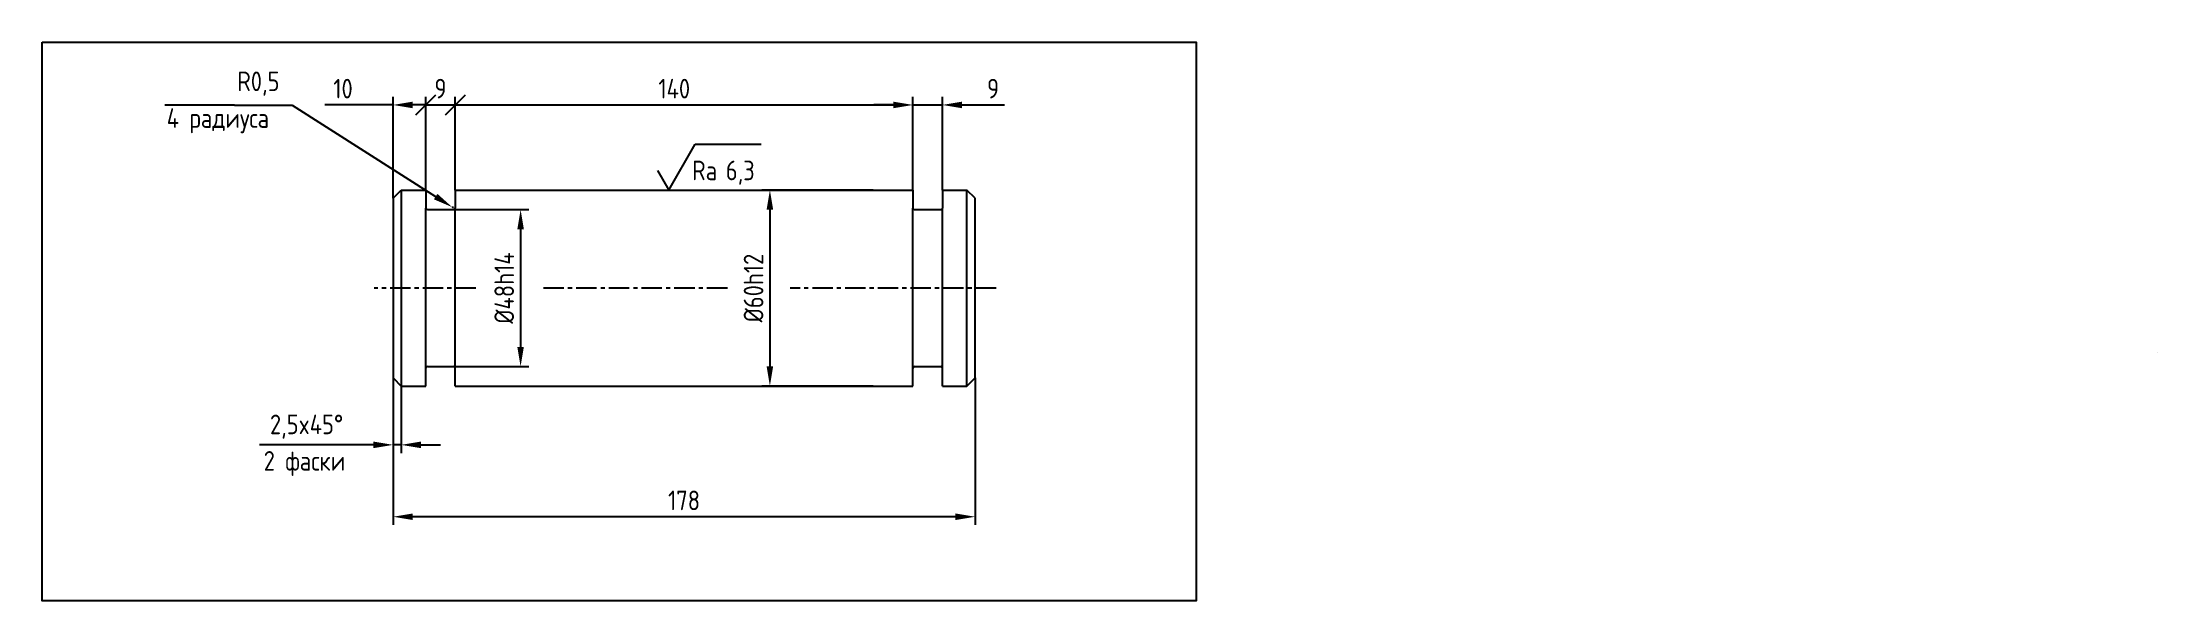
# Model space of a CAD drawing. Header units: millimetres. Extents: x 101 to 1972, y 35 to 910.
# Drawn here: x 1325 to 1972, y 739 to 910 of the extents above; entities outside this region: 1.
# The model-space entities are those that its viewports show. They can reach past a viewport. Long polylines and large blocks are cut down to what shows.
import ezdxf

# ---------------------------------------------------------------- set-up
doc = ezdxf.new("R2010")
doc.units = ezdxf.units.MM
doc.header["$LTSCALE"] = 5
doc.linetypes.add('CENTER', pattern=[2, 1.25, -0.25, 0.25, -0.25])
doc.layers.add('AM_VIEWS', color=1, linetype='Continuous', lineweight=25, plot=False)
for name, color, linetype in [('Cen', 5, 'CENTER'), ('Cont', 6, 'Continuous'), ('Dim', 7, 'Continuous'), ('Text', 3, 'Continuous')]:
    doc.layers.add(name, color=color, linetype=linetype)
doc.styles.add('Style1', font='romans.shx', dxfattribs={"width": 0.8})
doc.dimstyles.new('Lin', dxfattribs={"dimtxt": 3, "dimasz": 3, "dimexe": 1.25, "dimexo": 0, "dimgap": 1, "dimtad": 1, "dimtoh": 1, "dimdec": 3, "dimtxsty": 'Style1', "dimcen": 2.5, "dimclrt": 3, "dimadec": 0, "dimazin": 0, "dimtfac": 1, "dimtdec": 3, "dimtmove": 0, "dimatfit": 3, "dimldrblk": 'DOT', "dimfxl": 1, "dimarcsym": 0})
doc.dimstyles.new('Rad', dxfattribs={"dimtxt": 3, "dimasz": 3, "dimexe": 1.25, "dimexo": 0, "dimgap": 1.5, "dimtad": 1, "dimtoh": 1, "dimtxsty": 'Style1', "dimcen": 2.5, "dimclrt": 3, "dimadec": 0, "dimazin": 0, "dimtfac": 1, "dimtmove": 0, "dimatfit": 3, "dimfxl": 1, "dimarcsym": 0})

# ---------------------------------------------------------------- blocks, each defined once
blk = doc.blocks.new('*D25')
at = {"layer": 'Defpoints', "color": 0, "transparency": 16777216}
for p in [(1431.82, 807.23), (1434.32, 804.73), (1434.32, 786.73)]:
    blk.add_point(p, dxfattribs=at)
at = {"layer": 'Dim', "color": 0, "lineweight": -2, "transparency": 16777216}
for p, q in [((1431.82, 807.23), (1431.82, 784.23)), ((1434.32, 804.73), (1434.32, 784.23)), ((1425.82, 786.73), (1390.91, 786.73)), ((1434.32, 786.73), (1431.82, 786.73)), ((1440.32, 786.73), (1446.32, 786.73))]:
    blk.add_line(p, q, dxfattribs=at)
at = {"layer": 'Dim', "color": 0, "transparency": 16777216}
for points in [[(1425.82, 787.73), (1425.82, 785.73), (1431.82, 786.73)], [(1440.32, 787.73), (1440.32, 785.73), (1434.32, 786.73)]]:
    blk.add_solid(points, dxfattribs=at)
at = {"layer": 'Dim', "color": 3, "transparency": 16777216, "insert": (1405.37, 792.3), "char_height": 6, "attachment_point": 5, "style": 'Style1'}
blk.add_mtext('2,5x45%%d', dxfattribs=at)
blk = doc.blocks.new('_Dot')
at = {"color": 0, "linetype": 'ByBlock', "lineweight": -2}
blk.add_line((-0.5, 0), (-1, 0), dxfattribs=at)
at = {"color": 0, "linetype": 'ByBlock', "const_width": 0.5}
blk.add_lwpolyline([(-0.25, 0, 1), (0.25, 0, 1)], format="xyb", close=True, dxfattribs=at)
blk = doc.blocks.new('*D26')
at = {"layer": 'Defpoints', "color": 0, "transparency": 16777216}
for p in [(1578.61, 864.73), (1547.07, 804.73), (1578.61, 804.73)]:
    blk.add_point(p, dxfattribs=at)
at = {"layer": 'Dim', "color": 0, "lineweight": -2, "transparency": 16777216}
for p, q in [((1578.61, 864.73), (1544.57, 864.73)), ((1547.07, 858.73), (1547.07, 810.73)), ((1578.61, 804.73), (1544.57, 804.73))]:
    blk.add_line(p, q, dxfattribs=at)
at = {"layer": 'Dim', "color": 0, "transparency": 16777216}
for points in [[(1546.07, 858.73), (1548.07, 858.73), (1547.07, 864.73)], [(1546.07, 810.73), (1548.07, 810.73), (1547.07, 804.73)]]:
    blk.add_solid(points, dxfattribs=at)
at = {"layer": 'Dim', "color": 3, "transparency": 16777216, "insert": (1542.07, 834.73), "char_height": 6, "attachment_point": 5, "rotation": 90, "style": 'Style1'}
blk.add_mtext('%%c60h12', dxfattribs=at)
blk = doc.blocks.new('_Oblique')
at = {"color": 0, "linetype": 'ByBlock', "lineweight": -2}
blk.add_line((-0.5, -0.5), (0.5, 0.5), dxfattribs=at)
blk = doc.blocks.new('*D27')
at = {"layer": 'Defpoints', "color": 0, "transparency": 16777216}
for p in [(1450.82, 890.77), (1441.82, 864.73), (1450.82, 864.73)]:
    blk.add_point(p, dxfattribs=at)
at = {"layer": 'Dim', "color": 0, "lineweight": -2, "transparency": 16777216}
for p, q in [((1441.82, 864.73), (1441.82, 893.27)), ((1450.82, 864.73), (1450.82, 893.27)), ((1441.82, 890.77), (1450.82, 890.77))]:
    blk.add_line(p, q, dxfattribs=at)
at = {"layer": 'Dim', "color": 0, "lineweight": -2, "transparency": 16777216, "xscale": 6, "yscale": 6, "zscale": 6, "rotation": 180}
blk.add_blockref('_Oblique', (1441.82, 890.77), dxfattribs=at)
at = {"layer": 'Dim', "color": 0, "lineweight": -2, "transparency": 16777216, "xscale": 6, "yscale": 6, "zscale": 6}
blk.add_blockref('_Oblique', (1450.82, 890.77), dxfattribs=at)
at = {"layer": 'Dim', "color": 3, "transparency": 16777216, "insert": (1446.32, 895.77), "char_height": 6, "attachment_point": 5, "style": 'Style1'}
blk.add_mtext('9', dxfattribs=at)
blk = doc.blocks.new('*D28')
at = {"layer": 'Defpoints', "color": 0, "transparency": 16777216}
for p in [(1449.9, 859.49), (1450.32, 859.23)]:
    blk.add_point(p, dxfattribs=at)
at = {"layer": 'Dim', "color": 0, "lineweight": -2, "transparency": 16777216}
for p, q in [((1383.31, 890.73), (1400.94, 890.73)), ((1400.94, 890.73), (1444.84, 862.72)), ((1450.32, 859.23), (1449.9, 859.49))]:
    blk.add_line(p, q, dxfattribs=at)
at = {"layer": 'Dim', "color": 0, "transparency": 16777216}
blk.add_solid([(1445.38, 863.56), (1444.31, 861.88), (1449.9, 859.49)], dxfattribs=at)
at = {"layer": 'Dim', "color": 3, "transparency": 16777216, "insert": (1390.62, 897.3), "char_height": 6, "attachment_point": 5, "style": 'Style1'}
blk.add_mtext('R0,5', dxfattribs=at)
blk = doc.blocks.new('*D29')
at = {"layer": 'Defpoints', "color": 0, "transparency": 16777216}
for p in [(1446.32, 858.73), (1446.32, 810.73), (1470.82, 810.73)]:
    blk.add_point(p, dxfattribs=at)
at = {"layer": 'Dim', "color": 0, "lineweight": -2, "transparency": 16777216}
for p, q in [((1446.32, 858.73), (1473.32, 858.73)), ((1470.82, 852.73), (1470.82, 816.73)), ((1446.32, 810.73), (1473.32, 810.73))]:
    blk.add_line(p, q, dxfattribs=at)
at = {"layer": 'Dim', "color": 0, "transparency": 16777216}
for points in [[(1469.82, 852.73), (1471.82, 852.73), (1470.82, 858.73)], [(1469.82, 816.73), (1471.82, 816.73), (1470.82, 810.73)]]:
    blk.add_solid(points, dxfattribs=at)
at = {"layer": 'Dim', "color": 3, "transparency": 16777216, "insert": (1465.82, 834.73), "char_height": 6, "attachment_point": 5, "rotation": 90, "style": 'Style1'}
blk.add_mtext('%%c48h14', dxfattribs=at)
blk = doc.blocks.new('*D30')
at = {"layer": 'Defpoints', "color": 0, "transparency": 16777216}
for p in [(1431.82, 807.23), (1609.82, 807.23), (1431.82, 764.73)]:
    blk.add_point(p, dxfattribs=at)
at = {"layer": 'Dim', "color": 0, "lineweight": -2, "transparency": 16777216}
for p, q in [((1431.82, 807.23), (1431.82, 762.23)), ((1609.82, 807.23), (1609.82, 762.23)), ((1603.82, 764.73), (1437.82, 764.73))]:
    blk.add_line(p, q, dxfattribs=at)
at = {"layer": 'Dim', "color": 0, "transparency": 16777216}
for points in [[(1437.82, 765.73), (1437.82, 763.73), (1431.82, 764.73)], [(1603.82, 765.73), (1603.82, 763.73), (1609.82, 764.73)]]:
    blk.add_solid(points, dxfattribs=at)
at = {"layer": 'Dim', "color": 3, "transparency": 16777216, "insert": (1520.82, 769.73), "char_height": 6, "attachment_point": 5, "style": 'Style1'}
blk.add_mtext('178', dxfattribs=at)
blk = doc.blocks.new('*D31')
at = {"layer": 'Defpoints', "color": 0, "transparency": 16777216}
for p in [(1431.82, 890.77), (1431.82, 862.23), (1441.82, 864.73)]:
    blk.add_point(p, dxfattribs=at)
at = {"layer": 'Dim', "color": 0, "lineweight": -2, "transparency": 16777216}
for p, q in [((1431.82, 862.23), (1431.82, 893.27)), ((1441.82, 864.73), (1441.82, 893.27)), ((1431.82, 890.77), (1410.97, 890.77)), ((1441.82, 890.77), (1437.82, 890.77))]:
    blk.add_line(p, q, dxfattribs=at)
at = {"layer": 'Dim', "color": 0, "transparency": 16777216}
blk.add_solid([(1437.82, 891.77), (1437.82, 889.77), (1431.82, 890.77)], dxfattribs=at)
at = {"layer": 'Dim', "color": 0, "lineweight": -2, "transparency": 16777216, "xscale": 6, "yscale": 6, "zscale": 6}
blk.add_blockref('_Oblique', (1441.82, 890.77), dxfattribs=at)
at = {"layer": 'Dim', "color": 3, "transparency": 16777216, "insert": (1416.51, 895.77), "char_height": 6, "attachment_point": 5, "style": 'Style1'}
blk.add_mtext('10', dxfattribs=at)
blk = doc.blocks.new('*D32')
at = {"layer": 'Defpoints', "color": 0, "transparency": 16777216}
for p in [(1590.82, 890.77), (1590.82, 864.73), (1599.82, 864.73)]:
    blk.add_point(p, dxfattribs=at)
at = {"layer": 'Dim', "color": 0, "lineweight": -2, "transparency": 16777216}
for p, q in [((1590.82, 864.73), (1590.82, 893.27)), ((1599.82, 864.73), (1599.82, 893.27)), ((1584.82, 890.77), (1578.82, 890.77)), ((1590.82, 890.77), (1599.82, 890.77)), ((1605.82, 890.77), (1618.79, 890.77))]:
    blk.add_line(p, q, dxfattribs=at)
at = {"layer": 'Dim', "color": 0, "transparency": 16777216}
for points in [[(1584.82, 891.77), (1584.82, 889.77), (1590.82, 890.77)], [(1605.82, 891.77), (1605.82, 889.77), (1599.82, 890.77)]]:
    blk.add_solid(points, dxfattribs=at)
at = {"layer": 'Dim', "color": 3, "transparency": 16777216, "insert": (1615.31, 895.77), "char_height": 6, "attachment_point": 5, "style": 'Style1'}
blk.add_mtext('9', dxfattribs=at)
blk = doc.blocks.new('*D33')
at = {"layer": 'Defpoints', "color": 0, "transparency": 16777216}
for p in [(1590.82, 890.77), (1450.82, 864.73), (1590.82, 864.73)]:
    blk.add_point(p, dxfattribs=at)
at = {"layer": 'Dim', "color": 0, "lineweight": -2, "transparency": 16777216}
for p, q in [((1450.82, 864.73), (1450.82, 893.27)), ((1590.82, 864.73), (1590.82, 893.27)), ((1450.82, 890.77), (1584.82, 890.77))]:
    blk.add_line(p, q, dxfattribs=at)
at = {"layer": 'Dim', "color": 0, "transparency": 16777216}
blk.add_solid([(1584.82, 891.77), (1584.82, 889.77), (1590.82, 890.77)], dxfattribs=at)
at = {"layer": 'Dim', "color": 0, "lineweight": -2, "transparency": 16777216, "xscale": 6, "yscale": 6, "zscale": 6, "rotation": 180}
blk.add_blockref('_Oblique', (1450.82, 890.77), dxfattribs=at)
at = {"layer": 'Dim', "color": 3, "transparency": 16777216, "insert": (1517.82, 895.77), "char_height": 6, "attachment_point": 5, "style": 'Style1'}
blk.add_mtext('140', dxfattribs=at)
blk = doc.blocks.new('sherISO_03')
at = {"layer": 'Text'}
blk.add_line((4.04, 7), (14.12, 7), dxfattribs=at)
blk.add_lwpolyline([(-1.73, 3), (0, 0), (4.04, 7)], dxfattribs=at)
at = {"layer": 'Text', "style": 'Style1', "width": 0.8}
blk.add_text('Ra', height=3, dxfattribs=at).set_placement((3.58, 1.5))
blk.add_attdef('6,3', (8.73, 1.5), '', height=3, dxfattribs=at)

msp = doc.modelspace()

# ---------------------------------------------------------------- linework, layer by layer
at = {"color": 2}
msp.add_line((1971.5313, 814.9779), (1971.5313, 814.9779), dxfattribs=at)
msp.add_line((1971.5313, 814.9779), (1971.5313, 814.9779), dxfattribs=at)
at = {"layer": 'AM_VIEWS'}
msp.add_lwpolyline([(1324.5315, 909.954), (1677.458, 909.954), (1677.458, 739.026), (1324.5315, 739.026)], close=True, dxfattribs=at)
at = {"layer": 'Cen'}
for p, q in [((1457.1583, 834.7257), (1426.0283, 834.7257)), ((1534.0587, 834.7257), (1477.6834, 834.7257)), ((1616.3081, 834.7257), (1553.2412, 834.7257))]:
    msp.add_line(p, q, dxfattribs=at)
at = {"layer": 'Cont'}
for p, q in [((1431.8234, 862.2257), (1434.3234, 864.7257)), ((1431.8234, 862.2257), (1431.8234, 807.2257)), ((1434.3234, 864.7257), (1441.8234, 864.7257)), ((1434.3234, 864.7257), (1434.3234, 804.7257)), ((1441.8234, 864.7257), (1441.8234, 859.2257)), ((1450.8234, 864.7257), (1450.8234, 859.2257)), ((1450.8234, 864.7257), (1590.8234, 864.7257)), ((1590.8234, 864.7257), (1590.8234, 859.2257)), ((1599.8234, 864.7257), (1599.8234, 859.2257)), ((1599.8234, 864.7257), (1607.3234, 864.7257)), ((1607.3234, 804.7257), (1607.3234, 864.7257)), ((1609.8234, 862.2257), (1607.3234, 864.7257)), ((1609.8234, 807.2257), (1609.8234, 862.2257)), ((1441.8234, 804.7257), (1441.8234, 859.2257)), ((1442.3234, 858.7257), (1450.3234, 858.7257)), ((1450.8234, 804.7257), (1450.8234, 859.2257)), ((1590.8234, 804.7257), (1590.8234, 859.2257)), ((1591.3234, 858.7257), (1599.3234, 858.7257)), ((1599.8234, 804.7257), (1599.8234, 859.2257)), ((1442.3234, 810.7257), (1450.3234, 810.7257)), ((1591.3234, 810.7257), (1599.3234, 810.7257)), ((1431.8234, 807.2257), (1434.3234, 804.7257)), ((1431.8234, 807.2257), (1434.3234, 804.7257)), ((1434.3234, 804.7257), (1441.8234, 804.7257)), ((1434.3234, 804.7257), (1441.8234, 804.7257)), ((1450.8234, 804.7257), (1590.8234, 804.7257)), ((1599.8234, 804.7257), (1607.3234, 804.7257)), ((1599.8234, 804.7257), (1607.3234, 804.7257)), ((1607.3234, 804.7257), (1609.8234, 807.2257)), ((1609.8234, 807.2257), (1607.3234, 804.7257))]:
    msp.add_line(p, q, dxfattribs=at)
for centre, start, end in [((1442.3234, 859.2257), 180, 270), ((1450.3234, 859.2257), 270, 0), ((1591.3234, 859.2257), 180, 270), ((1599.3234, 859.2257), 270, 0), ((1442.3234, 810.2257), 90, 180), ((1450.3234, 810.2257), 0, 90), ((1591.3234, 810.2257), 90, 180), ((1599.3234, 810.2257), 0, 90)]:
    msp.add_arc(centre, 0.5, start, end, dxfattribs=at)
at = {"layer": 'Dim', "color": 0}
msp.add_line((1383.3071, 890.7322), (1361.9571, 890.7322), dxfattribs=at)

# ---------------------------------------------------------------- block references
at = {"color": 2, "xscale": 2, "yscale": 2, "zscale": 2}
msp.add_blockref('sherISO_03', (1516.1228, 864.7257), dxfattribs=at).add_auto_attribs({'6,3': '6,3'})

# ---------------------------------------------------------------- texts
at = {"layer": 'Dim', "color": 3, "style": 'Style1', "width": 0.8}
for s, p in [('4 радиуса', (1362.5793, 883.7558)), ('2 фаски', (1392.2529, 778.8339))]:
    msp.add_text(s, height=6, dxfattribs=at).set_placement(p)

# ---------------------------------------------------------------- dimensions: what is measured, and where the dimension line sits
at = {"layer": 'Dim'}
dim = msp.add_radius_dim(center=(1450.3234, 859.2257), mpoint=(1449.9019, 859.4946), dimstyle='Rad', override={"dimscale": 2, "dimtmove": 1}, dxfattribs=at)
dim.commit()
dim.dimension.update_dxf_attribs({"geometry": '*D28', "text_midpoint": (1400.9357, 890.7322), "dimtype": 164})
at = {"layer": 'Dim', "color": 0}
dim = msp.add_linear_dim(base=(1431.8234, 890.7683), p1=(1441.8234, 864.7257), p2=(1431.8234, 862.2257), dimstyle='Lin', override={"dimscale": 2, "dimblk1": 'Oblique', "dimsah": 1}, dxfattribs=at)
dim.commit()
dim.dimension.update_dxf_attribs({"geometry": '*D31', "text_midpoint": (1416.5091, 890.7683), "dimtype": 160})
at = {"layer": 'Dim'}
for base, p1, p2, override, picture, middle in [((1450.8234, 890.7683), (1441.8234, 864.7257), (1450.8234, 864.7257), {"dimscale": 2, "dimblk1": 'Oblique', "dimblk2": 'Oblique', "dimsah": 1, "dimtmove": 1}, '*D27', (1446.3234, 895.7683)), ((1590.8234, 890.7683), (1450.8234, 864.7257), (1590.8234, 864.7257), {"dimscale": 2, "dimblk1": 'Oblique', "dimsah": 1}, '*D33', (1517.8234, 895.7683)), ((1431.8234, 764.7257), (1609.8234, 807.2257), (1431.8234, 807.2257), {"dimscale": 2}, '*D30', (1520.8234, 769.7257))]:
    dim = msp.add_linear_dim(base=base, p1=p1, p2=p2, dimstyle='Lin', override=override, dxfattribs=at)
    dim.commit()
    dim.dimension.update_dxf_attribs({"geometry": picture, "text_midpoint": middle})
at = {"layer": 'Dim', "color": 0}
dim = msp.add_linear_dim(base=(1590.8234, 890.7683), p1=(1599.8234, 864.7257), p2=(1590.8234, 864.7257), angle=180, dimstyle='Lin', override={"dimscale": 2, "dimsah": 1}, dxfattribs=at)
dim.commit()
dim.dimension.update_dxf_attribs({"geometry": '*D32', "text_midpoint": (1615.3091, 890.7683), "dimtype": 160})
at = {"layer": 'Dim'}
for base, p1, p2, text, picture, middle in [((1547.0741, 804.7257), (1578.6118, 864.7257), (1578.6118, 804.7257), '%%c<>h12', '*D26', (1542.0741, 834.7257)), ((1470.8234, 810.7257), (1446.3234, 858.7257), (1446.3234, 810.7257), '%%c<>h14', '*D29', (1465.8234, 834.7257))]:
    dim = msp.add_linear_dim(base=base, p1=p1, p2=p2, angle=90, text=text, dimstyle='Lin', override={"dimscale": 2}, dxfattribs=at)
    dim.commit()
    dim.dimension.update_dxf_attribs({"geometry": picture, "text_midpoint": middle})
dim = msp.add_linear_dim(base=(1434.3234, 786.7257), p1=(1431.8234, 807.2257), p2=(1434.3234, 804.7257), text='<>x45%%d', dimstyle='Lin', override={"dimscale": 2}, dxfattribs=at)
dim.commit()
dim.dimension.update_dxf_attribs({"geometry": '*D25', "text_midpoint": (1405.3663, 786.7257), "dimtype": 160})

doc.saveas('drawing.dxf')
